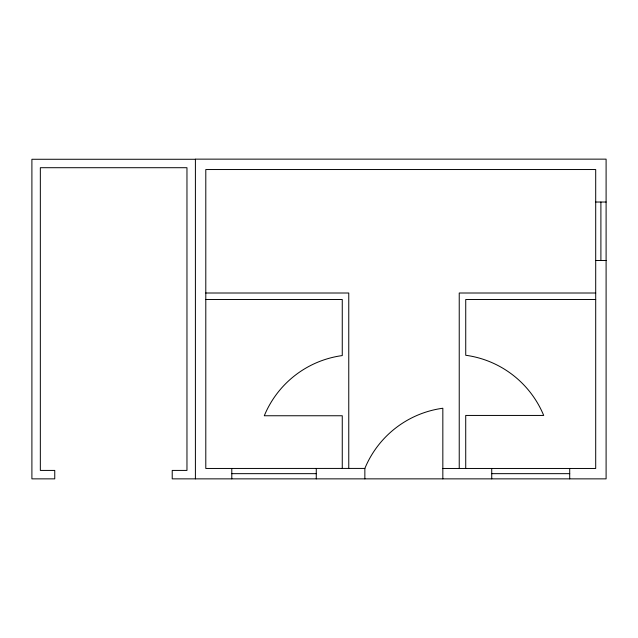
<?xml version="1.0" encoding="UTF-8"?>
<svg xmlns="http://www.w3.org/2000/svg" width="638" height="638" viewBox="0 0 638 638"><rect width="100%" height="100%" fill="white"/><g stroke="black" fill="none" stroke-linecap="round" stroke-linejoin="round"><path stroke-width="0.96" d="M195.403 159.269L31.9 159.269L31.9 478.859L54.756 478.859L54.756 470.421L40.338 470.421L40.338 167.706L186.966 167.706L186.966 470.421L172.22 470.421L172.22 478.859L606.1 478.859L606.1 159.141L195.403 159.141L195.403 478.859M595.701 202.031L606.1 202.031M595.701 260.511L606.1 260.511M205.795 293.009L348.763 293.009L348.763 468.467M595.701 293.009L459.232 293.009L459.232 468.467M205.795 299.501L342.263 299.501L342.263 355.573A98.794 98.794 0 0 0 264.284 415.753L342.263 415.753L342.263 468.467M595.701 299.501L465.732 299.501L465.732 355.27A98.786 98.786 0 0 1 543.696 415.442L465.716 415.442L465.732 468.467M442.836 478.859L442.836 408.24A98.794 98.794 0 0 0 364.856 468.42L205.795 468.467L205.795 169.533L595.701 169.533L595.701 468.467L442.836 468.467M231.793 473.659L316.273 473.659M491.731 473.659L569.71 473.659M600.9 202.031L600.9 260.511M569.71 468.467L569.71 478.859M491.731 468.467L491.731 478.859M364.856 468.42L364.856 478.859M316.273 468.467L316.273 478.859M231.793 468.467L231.793 478.859"/></g></svg>
